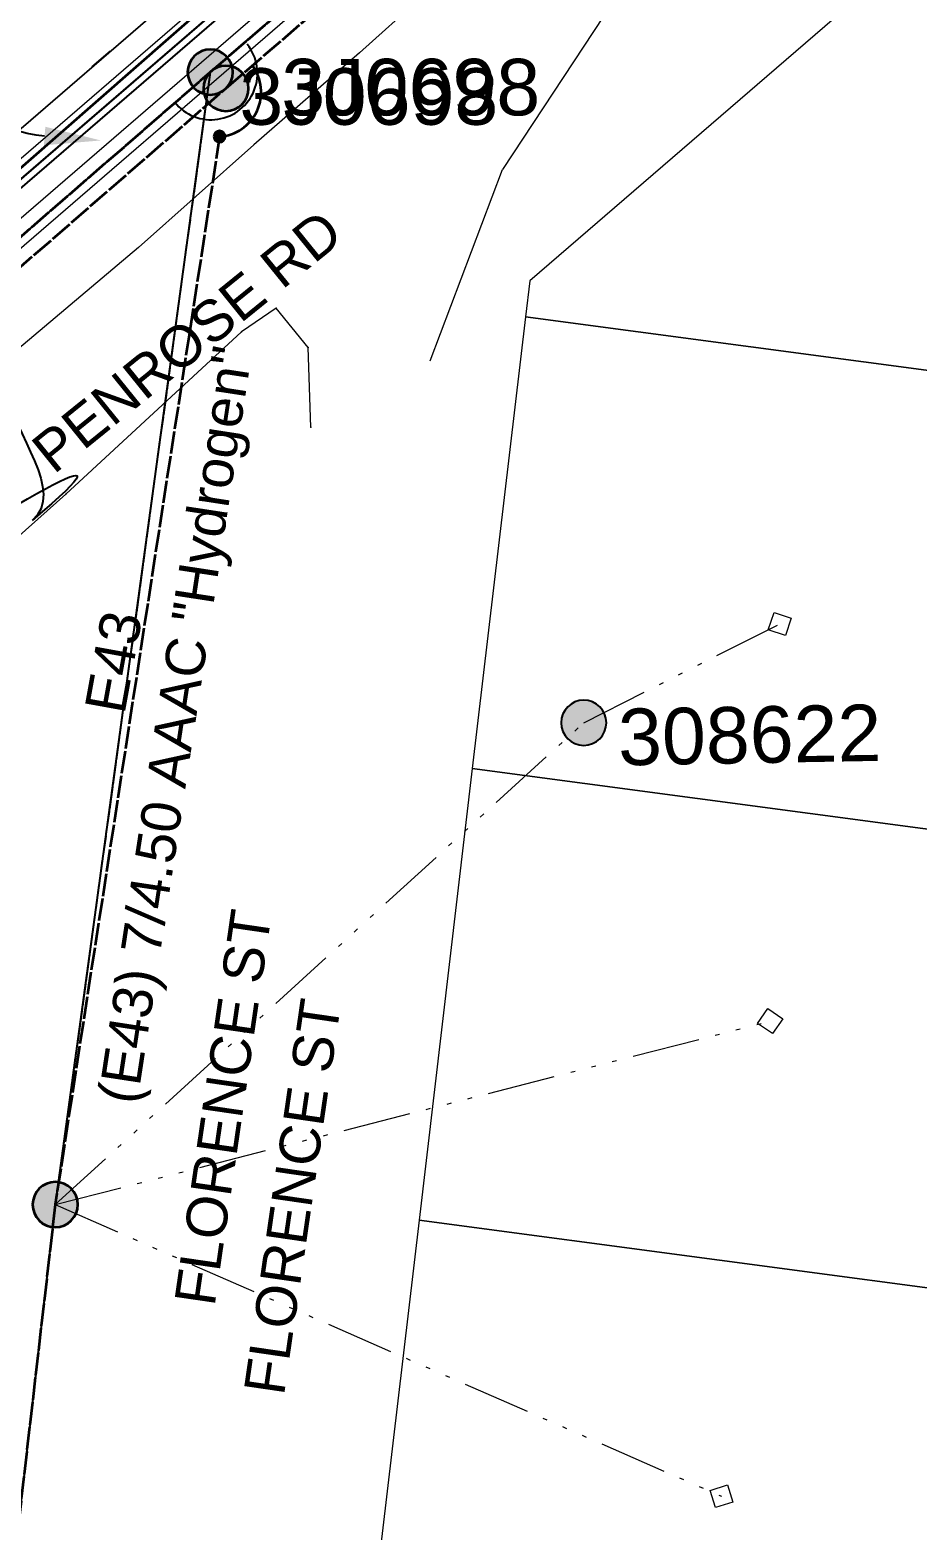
# Model space of a CAD drawing. Header units: metres. Extents: x 244561 to 254068, y 6159332 to 6162744.
# Drawn here: x 251192.4 to 251231.7, y 6161201.5 to 6161267.9 of the extents above; entities that cross this region are included whole.
import ezdxf
from ezdxf import colors
from ezdxf.entities.mleader import LeaderData, LeaderLine
from ezdxf.enums import TextEntityAlignment as Align
from ezdxf.math import Vec2, Vec3

# ---------------------------------------------------------------- set-up
doc = ezdxf.new("R2010")
doc.units = ezdxf.units.M
doc.linetypes.add('Cable Exist OH', pattern=[1, 1, 0])
doc.linetypes.add('PHANTOMX2', pattern=[6.6, 3, -0.75, 0.2, -0.75, 0.2, -0.75, 0.2, -0.75])
doc.layers.get('0').update_dxf_attribs({"color": 6})
for name, color, linetype, lineweight in [('_User Miscellaneous1', 30, 'Continuous', 13), ('_User_HV_Exist', 1, 'Continuous', 35), ('_User_LV_Exist', 5, 'Continuous', 35), ('_User_SL_Exist', 4, 'Continuous', 35), ('Cadastre Developer_SP_NEW', 92, 'Continuous', 15), ('Cadastre Land Parcels_SP_EXT', 118, 'Continuous', 15), ('Cadastre Roads_SP_EXT', 218, 'Continuous', 15), ('Mains_HV_EXT', 13, 'Continuous', 25), ('Mains_LV_EXT', 163, 'Continuous', 25), ('Mains_SL_EXT', 131, 'Continuous', 25), ('Services_SP_EXT', 42, 'PHANTOMX2', 20)]:
    doc.layers.add(name, color=color, linetype=linetype, lineweight=lineweight)
doc.layers.add('_User Miscellaneous12', color=252, linetype='Continuous', lineweight=13, plot=False, transparency=0.5)
for name, color, linetype in [('Mains_LV_New_T84', 2, 'Cable x'), ('OH_Details_SP_MISC', 7, 'Continuous'), ('SupportsOH_SP_TR_HV_LV_SL_EXT', 7, 'Continuous'), ('Trench_SP_NEW', 2, 'Continuous')]:
    doc.layers.add(name, color=color, linetype=linetype)
doc.styles.add('POLE_LABEL', font='arial.ttf', dxfattribs={"height": 2})
doc.styles.get("Standard").update_dxf_attribs({"font": 'arial.ttf'})
doc.linetypes.add('Cable New UG', pattern='A,5.5,-0.01,["X",Standard,S=1.8,R=0,X=0,Y=-0.94],-1.7', length=7.21)
doc.linetypes.add('Cable x', pattern='A,4.5,-0.01,["X",Standard,S=1.25,R=0,X=0,Y=-0.65],-1.2', length=5.71)
doc.linetypes.add('IE Trench HV', pattern='A,4,-0.4,["/",Standard,S=2,R=0,X=0.25,Y=-1],-1.6', length=6)

# ---------------------------------------------------------------- blocks, each defined once
blk = doc.blocks.new('CCP_EXT')
at = {"flags": 9}
for tag, p in [('USAGE', (0, -1.2)), ('LEGEND', (0, -1.4)), ('STATE', (0, -1.8)), ('LIFE_SUPPORT', (0, -1.6)), ('NOTES', (0, -2))]:
    blk.add_attdef(tag, text='', height=0.2, dxfattribs=at).set_placement(p, align=Align.MIDDLE_LEFT)
blk.add_wipeout([(0, 0.566), (0.566, 0), (0, -0.566), (-0.566, 0)])
blk.add_lwpolyline([(-0.566, 0), (0, 0.566), (0.566, 0), (0, -0.566), (-0.566, 0)])
at = {"flags": 1}
blk.add_attdef('Z', (0, 0), '', height=0.2, dxfattribs=at)
at = {"flags": 9}
for tag, p in [('CCP_TYPE', (0, 0)), ('OPERATING_VOLTAGE', (0, -0.6)), ('CONSTRUCTED_VOLTAGE', (0, -0.2)), ('NO_PHASES', (0, -0.4)), ('ORIENTATION', (0, -0.8)), ('OWNED_BY', (0, -1))]:
    blk.add_attdef(tag, text='', height=0.2, dxfattribs=at).set_placement(p, align=Align.MIDDLE_LEFT)
blk = doc.blocks.new('POLE_EXT')
blk.add_hatch(color=256).paths.add_polyline_path([(-1, 0, 1), (1, 0, 1)])
blk.add_lwpolyline([(-1, 0, 1), (1, 0, 1)], format="xyb", close=True)
at = {"flags": 8}
blk.add_attdef('pNumber', text='', height=2, dxfattribs=at).set_placement((2.5, 2.5), align=Align.MIDDLE_CENTER)
at = {"style": 'POLE_LABEL', "flags": 9}
for tag, p in [('STRUCTURE_PLANT_NUMBER', (1.355, 0.028)), ('STREET_CODE', (1.355, -0.2))]:
    blk.add_attdef(tag, text='', height=0.2, dxfattribs=at).set_placement(p, align=Align.MIDDLE_LEFT)
at = {"flags": 9}
for tag, p in [('OWNED_BY', (1.355, -0.4)), ('PARENT', (1.355, -0.6)), ('cLV', (1.355, -1.4)), ('SPECIAL_USE', (1.355, -0.8)), ('STATE', (1.355, -1)), ('USAGE', (1.355, -1.2)), ('cHV', (1.355, -2)), ('hDepth', (1.355, -1.6)), ('hDia', (1.355, -1.8)), ('LBRACKET', (1.355, -2.2)), ('LExisting', (1.355, -2.4)), ('LANTNUMBER', (1.355, -2.6)), ('cLinedev', (1.355, -3.4)), ('LOther', (1.355, -2.8)), ('LRemove', (1.355, -3)), ('LEGEND', (1.355, -3.2)), ('pExisting', (1.355, -3.8)), ('LOCATION', (1.355, -3.6)), ('PFNUMBER', (1.355, -4)), ('pFooting', (1.355, -4.4)), ('pNew', (1.355, -4.6)), ('NEWPFNUMBER', (1.355, -4.2)), ('pRelocate', (1.355, -5)), ('pRemove', (1.355, -5.2)), ('pReplace', (1.355, -5.4)), ('cspan', (1.355, -6)), ('pStay', (1.355, -5.6)), ('pType', (1.355, -5.8)), ('STREETNAME', (1.355, -6.2)), ('SUBURB', (1.355, -6.4)), ('NOTES', (1.355, -6.6)), ('OPERATED_BY', (1.355, -7.014)), ('MAINTAINED_BY', (1.355, -6.814))]:
    blk.add_attdef(tag, text='', height=0.2, dxfattribs=at).set_placement(p, align=Align.MIDDLE_LEFT)
at = {"flags": 1}
blk.add_attdef('Z', (1.355, -7.328), '', height=0.2, dxfattribs=at)
blk = doc.blocks.new('BOND POINT')
blk.add_hatch(color=256).paths.add_polyline_path([(-1, 0, 1), (1, 0, 1)])
blk.add_lwpolyline([(-1, 0, 1), (1, 0, 1)], format="xyb", close=True)

msp = doc.modelspace()

# ---------------------------------------------------------------- linework, layer by layer
at = {"layer": '_User Miscellaneous1'}
for p, q in [((251214.1536, 6161273.3718), (251206.9566, 6161266.8768)), ((251217.7606, 6161268.5158), (251213.2856, 6161261.7138)), ((251206.9566, 6161266.8768), (251202.2686, 6161262.8008)), ((251202.2686, 6161262.8008), (251197.1676, 6161258.2718)), ((251210.0756, 6161253.2548), (251213.2856, 6161261.7138)), ((251197.1676, 6161258.2718), (251189.8356, 6161252.0818)), ((251203.2626, 6161255.5878), (251201.7326, 6161254.5408)), ((251204.6806, 6161253.8438), (251203.2626, 6161255.5878)), ((251201.7326, 6161254.5408), (251193.9496, 6161247.3578)), ((251204.8036, 6161250.3158), (251204.6806, 6161253.8438)), ((251193.9496, 6161247.3578), (251186.6286, 6161240.8408))]:
    msp.add_line(p, q, dxfattribs=at)
for p in [(251203.2626, 6161255.5878), (251201.7326, 6161254.5408), (251204.6806, 6161253.8438), (251204.8036, 6161250.3158), (251193.9496, 6161247.3578)]:
    msp.add_point(p, dxfattribs=at)
at = {"layer": '_User_HV_Exist', "linetype": 'Cable Exist OH'}
msp.add_lwpolyline([(251175.008, 6161244.0276), (251200.3461, 6161266.0208), (251221.2203, 6161284)], dxfattribs=at)
at = {"layer": '_User_LV_Exist', "linetype": 'Cable Exist OH'}
for points in [[(251201.041, 6161265.3016), (251221.9152, 6161283.2809), (251271.7742, 6161325.4027)], [(251177.5908, 6161244.9472), (251201.041, 6161265.3016)], [(251200.7607, 6161263.1718), (251193.486, 6161215.9344)], [(251193.486, 6161215.9344), (251188.5523, 6161173.2045)]]:
    msp.add_lwpolyline(points, dxfattribs=at)
at = {"layer": '_User_LV_Exist', "color": 2, "linetype": 'Cable New UG', "ltscale": 0.8, "flags": 128}
msp.add_lwpolyline([(251174.6535, 6161246.6474), (251224.1094, 6161289.944)], dxfattribs=at)
at = {"layer": '_User_LV_Exist', "ltscale": 0.7}
msp.add_arc((251200.6285, 6161265.1389), 1.9715, 273.84588, 36.493364, dxfattribs=at)
at = {"layer": 'Cadastre Developer_SP_NEW'}
msp.add_line((251195.9127, 6161266.9458), (251195.1047, 6161266.2489), dxfattribs=at)
at = {"layer": 'Cadastre Developer_SP_NEW', "flags": 128}
msp.add_lwpolyline([(251268.1819, 6161329.2755), (251237.9871, 6161303.2336), (251223.4615, 6161290.7057), (251208.588, 6161277.8778), (251205.9376, 6161275.5919), (251203.2872, 6161273.306), (251186.3515, 6161258.6996)], dxfattribs=at)
at = {"layer": 'Cadastre Developer_SP_NEW', "linetype": 'Continuous'}
msp.add_lwpolyline([(251298.7749, 6161284.5327), (251258.8939, 6161289.8443), (251253.6469, 6161290.5506), (251214.4895, 6161256.7926), (251214.2989, 6161255.2042), (251254.1807, 6161249.8908), (251294.0582, 6161244.5813), (251298.7749, 6161284.5327)], close=True, dxfattribs=at)
at = {"layer": 'Cadastre Land Parcels_SP_EXT', "linetype": 'Continuous'}
for points in [[(251298.7749, 6161284.5327), (251258.8939, 6161289.8443), (251253.6469, 6161290.5506), (251214.4895, 6161256.7926), (251214.2989, 6161255.2042), (251254.1807, 6161249.8908), (251294.0582, 6161244.5813), (251298.7749, 6161284.5327)], [(251254.1807, 6161249.8908), (251214.2989, 6161255.2042), (251211.9424, 6161235.228), (251251.8233, 6161229.9146), (251254.1807, 6161249.8908)], [(251251.8233, 6161229.9146), (251211.9424, 6161235.228), (251209.5851, 6161215.2508), (251249.4668, 6161209.9375), (251251.8233, 6161229.9146)], [(251249.4668, 6161209.9375), (251209.5851, 6161215.2508), (251207.2287, 6161195.2745), (251247.1102, 6161189.9612), (251249.4668, 6161209.9375)]]:
    msp.add_lwpolyline(points, close=True, dxfattribs=at)
at = {"layer": 'Mains_HV_EXT', "linetype": 'Cable Exist OH'}
msp.add_lwpolyline([(251175.008, 6161244.0276), (251200.3461, 6161266.0208), (251221.2203, 6161284)], dxfattribs=at)
at = {"layer": 'Mains_LV_EXT', "linetype": 'Cable Exist OH'}
for points in [[(251200.3461, 6161266.0208), (251221.2203, 6161284), (251271.0793, 6161326.1218)], [(251175.008, 6161244.0276), (251200.3461, 6161266.0208)], [(251200.3461, 6161266.0208), (251193.486, 6161215.9344)], [(251193.486, 6161215.9344), (251188.5523, 6161173.2045)]]:
    msp.add_lwpolyline(points, dxfattribs=at)
at = {"layer": 'Mains_LV_EXT', "linetype": 'Continuous'}
msp.add_lwpolyline([(251198.774, 6161264.6903, 1.0012763), (251201.9845, 6161267.2519)], format="xyb", dxfattribs=at)
at = {"layer": 'Mains_LV_New_T84', "color": 2, "linetype": 'Cable New UG', "ltscale": 0.8, "flags": 128}
msp.add_lwpolyline([(251175.6217, 6161246.8075), (251204.5934, 6161271.7915)], dxfattribs=at)
at = {"layer": 'Mains_SL_EXT', "linetype": 'Cable Exist OH'}
msp.add_lwpolyline([(251221.2203, 6161284), (251200.3461, 6161266.0208), (251175.008, 6161244.0276), (251142.4077, 6161215.8563), (251093.8173, 6161160.2857), (251120.064, 6161170.4461)], dxfattribs=at)
at = {"layer": 'Services_SP_EXT'}
msp.add_lwpolyline([(251193.486, 6161215.9343), (251216.8747, 6161237.2448)], dxfattribs=at)
at = {"layer": 'Trench_SP_NEW', "linetype": 'IE Trench HV', "flags": 128}
msp.add_lwpolyline([(251173.4604, 6161245.3472), (251269.2505, 6161327.9522)], dxfattribs=at)

# ---------------------------------------------------------------- block references
at = {"layer": '_User_HV_Exist'}
ref = msp.add_blockref('POLE_EXT', (251200.3461, 6161266.0207), dxfattribs=at)
ref.add_attrib('ASSET_NUM', '3J0698', dxfattribs={"layer": '0', "height": 2.5, "style": 'POLE_LABEL'}).set_placement((251213.092, 6161262.9427), align=Align.BOTTOM_RIGHT)
at = {"layer": '_User_LV_Exist'}
ref = msp.add_blockref('POLE_EXT', (251201.041, 6161265.3016), dxfattribs=at)
ref.add_attrib('ASSET_NUM', '3J0698', dxfattribs={"layer": '0', "height": 2.5, "style": 'POLE_LABEL'}).set_placement((251214.9486, 6161263.3591), align=Align.BOTTOM_RIGHT)
at = {"layer": '_User_LV_Exist', "xscale": 0.25, "yscale": 0.25, "zscale": 0.25}
msp.add_blockref('BOND POINT', (251200.7607, 6161263.1718), dxfattribs=at)
at = {"layer": '_User_LV_Exist'}
ref = msp.add_blockref('POLE_EXT', (251193.486, 6161215.9344), dxfattribs=at)
ref.add_attrib('ASSET_NUM', '3J0719', dxfattribs={"layer": '0', "height": 2.5, "style": 'POLE_LABEL'}).set_placement((251191.8211, 6161214.8149), align=Align.TOP_RIGHT)
at = {"layer": '_User_SL_Exist'}
ref = msp.add_blockref('POLE_EXT', (251200.3461, 6161266.0207), dxfattribs=at)
ref.add_attrib('ASSET_NUM', '3J0698', dxfattribs={"layer": '0', "height": 2.5, "style": 'POLE_LABEL'}).set_placement((251213.092, 6161262.9427), align=Align.BOTTOM_RIGHT)
at = {"layer": 'SupportsOH_SP_TR_HV_LV_SL_EXT'}
ref = msp.add_blockref('POLE_EXT', (251200.3461, 6161266.0207), dxfattribs=at)
ref.add_attrib('ASSET_NUM', '3J0698', dxfattribs={"layer": '0', "height": 2.5, "style": 'POLE_LABEL'}).set_placement((251213.092, 6161262.9427), align=Align.BOTTOM_RIGHT)
ref = msp.add_blockref('POLE_EXT', (251216.8747, 6161237.2448), dxfattribs=at)
ref.add_attrib('ASSET_NUM', '308622', dxfattribs={"layer": '0', "height": 2.5, "rotation": 1, "style": 'POLE_LABEL'}).set_placement((251218.3924, 6161236.6075), align=Align.MIDDLE_LEFT)
ref = msp.add_blockref('POLE_EXT', (251193.486, 6161215.9344), dxfattribs=at)
ref.add_attrib('ASSET_NUM', '3J0719', dxfattribs={"layer": '0', "height": 2.5, "style": 'POLE_LABEL'}).set_placement((251191.8211, 6161214.8149), align=Align.TOP_RIGHT)

# ---------------------------------------------------------------- texts
at = {"layer": '_User_HV_Exist'}
msp.add_text('FLORENCE ST', height=1.8, rotation=81.718422, dxfattribs=at).set_placement((251200.5328, 6161211.3904))
at = {"layer": '_User_LV_Exist'}
msp.add_text('FLORENCE ST', height=1.8, rotation=81.718422, dxfattribs=at).set_placement((251203.6049, 6161207.443))
at = {"layer": '_User_LV_Exist', "lineweight": 0, "insert": (251197.9267, 6161237.296), "char_height": 1.75, "attachment_point": 2, "rotation": 81.300251}
msp.add_mtext('\\A1;({\\A0;E}43) 7/4.50 AAAC "Hydrogen"  ', dxfattribs=at)
at = {"layer": '_User_SL_Exist'}
for s, rotation, p in [('PENROSE RD', 38.964916, (251193.4179, 6161248.1998)), ('FLORENCE ST', 81.718422, (251200.5328, 6161211.3904))]:
    msp.add_text(s, height=1.8, rotation=rotation, dxfattribs=at).set_placement(p)
at = {"layer": 'Cadastre Roads_SP_EXT'}
msp.add_text('FLORENCE ST', height=1.8, rotation=81.718422, dxfattribs=at).set_placement((251200.5328, 6161211.3904))
at = {"layer": 'Mains_LV_EXT'}
msp.add_text('E43', height=1.8, rotation=79.694464, dxfattribs=at).set_placement((251196.5465, 6161237.5733))

# ---------------------------------------------------------------- leaders
at = {"layer": '_User_HV_Exist'}
ml = msp.add_multileader_mtext('Standard', dxfattribs=at)
ml.set_content('\\A1;({\\A0;A}43) 7/4.50 AAAC "Hydrogen"', color=256)
ml.set_leader_properties()
ml.build(insert=Vec2(0, 0))
ml.multileader.update_dxf_attribs({"leader_type": 2, "text_left_attachment_type": 2, "text_right_attachment_type": 2, "dogleg_length": 0.01, "arrow_head_size": 2.5})
ctx = ml.context
ctx.base_point, ctx.char_height, ctx.arrow_head_size, ctx.landing_gap_size, ctx.plane_origin, ctx.plane_x_axis, ctx.plane_y_axis = Vec3(251156.1285, 6161237.732), 2, 2.5, 1, Vec3(251152.4771, 6161227.5517), Vec3(0.7660444, 0.6427876), Vec3(-0.6427876, 0.7660444)
ctx.left_attachment, ctx.right_attachment = 2, 2
notes = []
notes.append((ctx, [(0, (1, 1, 0), (251187.0382, 6161263.6682), (-0.7660444, -0.6427876), 0.01, [(0, [(251152.4771, 6161227.5517)], 0, []), (1, [(251195.508, 6161262.9996)], 0, [])])]))
ctx.mtext.insert, ctx.mtext.text_direction, ctx.mtext.rotation, ctx.mtext.flow_direction = Vec3(251156.0518, 6161239.3791), Vec3(0.7660444, 0.6427876), 0.6981317, 5
at = {"layer": '_User_LV_Exist'}
ml = msp.add_multileader_mtext('Standard', dxfattribs=at)
ml.set_content('(E35) 7/3.75 AAAC Al "Helium"', color=256)
ml.set_leader_properties()
ml.build(insert=Vec2(0, 0))
ml.multileader.update_dxf_attribs({"leader_type": 2, "text_left_attachment_type": 2, "text_right_attachment_type": 2, "dogleg_length": 0.01, "arrow_head_size": 2.5})
ctx = ml.context
ctx.base_point, ctx.char_height, ctx.arrow_head_size, ctx.landing_gap_size, ctx.plane_origin, ctx.plane_x_axis, ctx.plane_y_axis = Vec3(251161.6854, 6161220.3675), 2, 2.5, 1, Vec3(251175.8693, 6161229.6518), Vec3(0.7660444, 0.6427876), Vec3(-0.6427876, 0.7660444)
ctx.left_attachment, ctx.right_attachment = 2, 2
notes.append((ctx, [(1, (1, 1, 0), (251192.4697, 6161246.1985), (-0.7660444, -0.6427876), 0.01, [(0, [(251154.8865, 6161223.4223)], 0, []), (1, [(251190.7423, 6161254.3964)], 0, [])])]))
ctx.mtext.insert, ctx.mtext.text_direction, ctx.mtext.rotation, ctx.mtext.flow_direction = Vec3(251161.6087, 6161222.0146), Vec3(0.7660444, 0.6427876), 0.6981317, 5
for ctx, leaders in notes:
    for number, flags, end, landing, length, lines in leaders:
        leader = LeaderData()
        leader.index, (leader.has_last_leader_line, leader.has_dogleg_vector, leader.attachment_direction) = number, flags
        leader.last_leader_point, leader.dogleg_vector, leader.dogleg_length = Vec3(end), Vec3(landing), length
        for number, points, colour, breaks in lines:
            line = LeaderLine()
            line.index, line.vertices, line.color, line.breaks = number, Vec3.list(points), colors.encode_raw_color(colour), breaks
            leader.lines.append(line)
        ctx.leaders.append(leader)

# ---------------------------------------------------------------- next in the draw order: block references
at = {"layer": 'Services_SP_EXT'}
for p, rotation in [((251225.5493, 6161241.6126), 206.3409776918984), ((251225.1267, 6161224.0527), 10.51623107690349), ((251222.9722, 6161203.0328), 332.5034372357982)]:
    msp.add_blockref('CCP_EXT', p, dxfattribs=dict(at, rotation=rotation))

# ---------------------------------------------------------------- next in the draw order: linework, layer by layer
at = {"layer": '_User Miscellaneous12', "flags": 128}
for points in [[(251150.3646, 6161227.6895), (251186.3515, 6161258.6996), (251203.2872, 6161273.306), (251223.4613, 6161290.7055), (251268.1402, 6161329.2396)], [(251152.323, 6161225.4169), (251188.3098, 6161256.4269), (251205.2465, 6161271.0342), (251225.4206, 6161288.4337), (251270.0996, 6161326.9678)], [(251152.9757, 6161224.6593), (251188.9626, 6161255.6694), (251205.8996, 6161270.277), (251226.0738, 6161287.6765), (251270.7527, 6161326.2105)]]:
    msp.add_lwpolyline(points, dxfattribs=at)
at = {"layer": '_User Miscellaneous12', "color": 30, "flags": 128}
msp.add_lwpolyline([(251151.0174, 6161226.932), (251187.0043, 6161257.942), (251203.9403, 6161272.5488), (251224.1144, 6161289.9483), (251268.7933, 6161328.4823)], dxfattribs=at)
at = {"layer": '_User Miscellaneous12', "color": 3, "flags": 128}
msp.add_lwpolyline([(251151.4743, 6161226.4017), (251187.4612, 6161257.4117), (251204.3975, 6161272.0187), (251224.5716, 6161289.4182), (251269.2505, 6161327.9522)], dxfattribs=at)
at = {"layer": '_User Miscellaneous12', "color": 5, "flags": 128}
msp.add_lwpolyline([(251151.6702, 6161226.1744), (251187.6571, 6161257.1845), (251204.5934, 6161271.7915), (251224.7675, 6161289.191), (251269.4464, 6161327.7251)], dxfattribs=at)
at = {"layer": 'Cadastre Developer_SP_NEW', "linetype": 'Continuous'}
for points in [[(251254.1807, 6161249.8908), (251214.2989, 6161255.2042), (251211.9424, 6161235.228), (251251.8233, 6161229.9146), (251254.1807, 6161249.8908)], [(251251.8233, 6161229.9146), (251211.9424, 6161235.228), (251209.5851, 6161215.2508), (251249.4668, 6161209.9375), (251251.8233, 6161229.9146)], [(251249.4668, 6161209.9375), (251209.5851, 6161215.2508), (251207.2287, 6161195.2745), (251247.1102, 6161189.9612), (251249.4668, 6161209.9375)]]:
    msp.add_lwpolyline(points, close=True, dxfattribs=at)
at = {"layer": 'OH_Details_SP_MISC', "color": 7, "linetype": 'Continuous', "flags": 128}
for points in [[(251093.8175, 6161160.2858), (251142.4077, 6161215.8563), (251175.008, 6161244.0276), (251200.3461, 6161266.0208), (251221.2203, 6161284), (251271.0793, 6161326.1218), (251329.5761, 6161377.9986), (251378.0908, 6161383.0357)], [(251200.3461, 6161266.0207), (251193.486, 6161215.9344), (251188.5523, 6161173.2042), (251244.5433, 6161165.9891), (251299.9528, 6161158.6333), (251305.0755, 6161200.8308), (251310.0284, 6161242.3901)]]:
    msp.add_lwpolyline(points, dxfattribs=at)
at = {"layer": 'Services_SP_EXT'}
for points in [[(251216.8747, 6161237.2448), (251225.5494, 6161241.6126)], [(251193.486, 6161215.9343), (251225.1267, 6161224.0526)], [(251193.486, 6161215.9343), (251222.9722, 6161203.0328)]]:
    msp.add_lwpolyline(points, dxfattribs=at)

doc.saveas('drawing.dxf')
